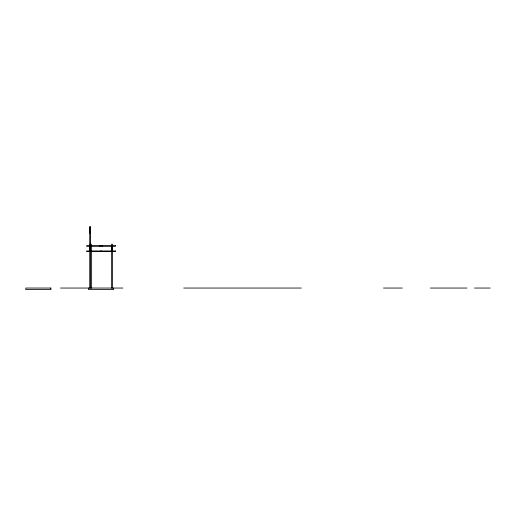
<?xml version="1.0" encoding="UTF-8"?>
<svg xmlns="http://www.w3.org/2000/svg" width="516" height="516" viewBox="0 0 516 516"><rect width="100%" height="100%" fill="white"/><g stroke="black" fill="none" stroke-linecap="round" stroke-linejoin="round"><path stroke-width="0.77" d="M89.803 227.433L90.326 227.433M89.803 227.956L90.326 227.956M89.803 228.478L90.326 228.478M89.803 229.001L90.326 229.001M89.803 229.523L90.326 229.523M89.803 230.046L90.326 230.046M89.803 230.568L90.326 230.568M89.803 231.091L90.326 231.091M89.803 231.613L90.326 231.613M89.803 232.135L90.326 232.135M89.803 232.658L90.326 232.658M89.803 233.18L90.326 233.18M89.803 244.158L90.326 244.158M89.803 246.764L90.326 246.764M111.746 246.764L112.269 246.764M89.803 247.287L90.326 247.287M111.746 247.287L112.269 247.287M89.803 247.809L90.326 247.809M111.746 247.809L112.269 247.809M89.803 248.331L90.326 248.331M111.746 248.331L112.269 248.331M89.803 248.854L90.326 248.854M111.746 248.854L112.269 248.854M89.803 249.376L90.326 249.376M111.746 249.376L112.269 249.376M89.803 249.899L90.326 249.899M111.746 249.899L112.269 249.899M89.803 250.421L90.326 250.421M111.746 250.421L112.269 250.421M60.495 288.044L122.924 288.044M183.722 288.044L301.325 288.044M383.491 288.044L402.299 288.044M430.409 288.044L466.98 288.044M474.481 288.044L490.2 288.044M113.578 288.044L113.578 289.611L88.5 289.611L88.5 288.044M112.288 288.173L112.269 244.158L111.746 244.158L111.733 288.173M102.084 245.719L102.084 246.242M101.394 250.944L101.394 251.466M100.684 250.944L100.684 251.466M99.994 245.719L99.994 246.242M91.635 244.158L91.635 288.192M90.339 288.173L90.326 226.389L89.803 226.389L89.79 288.173M115.455 245.719L86.617 245.719L86.617 246.242L115.455 246.242L115.455 245.719M115.455 250.944L86.617 250.944L86.617 251.466L115.455 251.466L115.455 250.944M50.878 288.044L25.8 288.044L25.8 289.611L50.878 289.611L50.878 288.044"/></g></svg>
